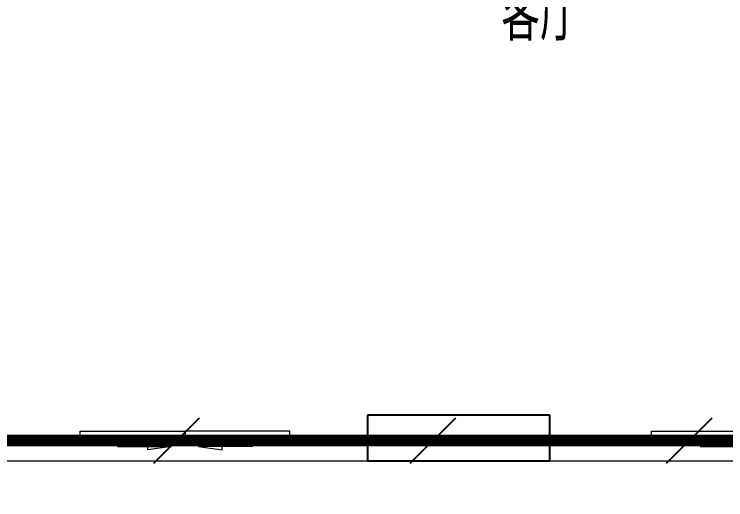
# Model space of a CAD drawing. Extents: x 3753737 to 4713801, y -857380 to 24339.
# Drawn here: x 4594949 to 4598071, y -773956 to -771827 of the extents above; entities that cross this region are included whole.
import ezdxf

# ---------------------------------------------------------------- set-up
doc = ezdxf.new("R2010")
doc.units = 0
doc.header["$LTSCALE"] = 1000
doc.header["$MEASUREMENT"] = 0
doc.linetypes.add('CENTER2', pattern=[1.125, 0.75, -0.125, 0.125, -0.125])
doc.layers.get('0').update_dxf_attribs({"linetype": 'CONTINUOUS'})
for name, color, linetype in [('!!电气', 1, 'CONTINUOUS'), ('SHTLN', 4, 'CONTINUOUS'), ('WALL', 252, 'CONTINUOUS'), ('WIRE-接地', 2, 'CONTINUOUS')]:
    doc.layers.add(name, color=color, linetype=linetype)
doc.layers.add('PUB_TEXT', color=7, linetype='CONTINUOUS', lineweight=20)
doc.layers.add('WINDOW', color=146, linetype='CONTINUOUS', lineweight=20)
doc.styles.get("Standard").update_dxf_attribs({"font": 'gbenor.shx', "bigfont": 'gbcbig.shx'})

# ---------------------------------------------------------------- blocks, each defined once
blk = doc.blocks.new('$DorLib2D$00000138')
at = {"color": 0, "linetype": 'Continuous'}
for p, q in [((-0.2875, 0), (-0.2875, 0.1538)), ((-0.2875, 0.1538), (0, 0.1538)), ((0, 0.1538), (0, 0)), ((0.2875, 0.1538), (0, 0.1538)), ((0.2875, 0), (0.2875, 0.1538)), ((-0.5, -0.1399), (-0.5, 0)), ((-0.5, 0), (-0.2188, 0)), ((0, 0), (-0.2875, 0)), ((-0.2188, 0), (-0.2188, -0.1399)), ((0, 0), (0.2875, 0)), ((0.2188, 0), (0.2188, -0.1399)), ((0.5, 0), (0.2188, 0)), ((0.5, 0), (0.5, -0.1946)), ((0.5, -0.1399), (0.5, 0)), ((-0.2188, -0.1399), (-0.5, -0.1399)), ((0.2188, -0.1399), (0.5, -0.1399)), ((-0.1857, -0.186), (-0.037, -0.186)), ((-0.037, -0.186), (-0.1019, -0.2583)), ((-0.1019, -0.2583), (-0.1019, -0.186)), ((0.1857, -0.186), (0.037, -0.186)), ((0.037, -0.186), (0.1019, -0.2583)), ((0.1019, -0.2583), (0.1019, -0.186))]:
    blk.add_line(p, q, dxfattribs=at)
blk = doc.blocks.new('A$C66B635E3')
at = {"layer": 'WALL', "color": 252}
for p, q in [((43950, 1900), (43150.1, 1900)), ((43150.1, 1900), (43150.1, 1700)), ((43950, 1700), (43950, 1900)), ((43150.1, 1700), (43950, 1700))]:
    blk.add_line(p, q, dxfattribs=at)
at = {"layer": 'WINDOW', "color": 252}
for p, q in [((41550.1, 1700), (43150.1, 1700)), ((43950, 1700), (46050, 1700))]:
    blk.add_line(p, q, dxfattribs=at)
at = {"layer": 'WINDOW', "color": 252, "yscale": 200, "rotation": 1.05571687412406e-09}
for p, xscale, zscale in [((42350.1, 1800), 1600, 1600), ((45000, 1800), 2100, 2100)]:
    blk.add_blockref('$DorLib2D$00000138', p, dxfattribs=dict(at, xscale=xscale, zscale=zscale))
at = {"layer": 'PUB_TEXT', "color": 252}
blk.add_text('客厅', height=236.31, dxfattribs=at).set_placement((43737.1, 3542.5))
blk = doc.blocks.new('$TelecSys$00000008')
blk.add_line((0.4, 0.4), (-0.4, -0.4))

msp = doc.modelspace()

# ---------------------------------------------------------------- linework, layer by layer
at = {"layer": 'WIRE-接地', "color": 2, "linetype": 'CENTER2', "const_width": 50}
msp.add_lwpolyline([(4595156.4, -764584.6), (4595156.4, -765382.8), (4595156.4, -766385.2), (4603353.5, -766385.2), (4603353.5, -774287.8), (4600649.4, -774287.8), (4600649.4, -773696.6), (4594048.2, -773696.6), (4594048.2, -774894.3), (4593305.1, -774894.3), (4593305.1, -775490.9), (4588400.9, -775490.9)], dxfattribs=at)

# ---------------------------------------------------------------- block references
at = {"layer": '!!电气'}
msp.add_blockref('A$C66B635E3', (4553348.6, -775485.7), dxfattribs=at)
at = {"layer": 'SHTLN', "color": 2, "xscale": 250, "yscale": 250, "zscale": 250, "rotation": 180}
for p in [(4595661.3, -773696.6), (4596786.3, -773696.6), (4597911.3, -773696.6)]:
    msp.add_blockref('$TelecSys$00000008', p, dxfattribs=at)

doc.saveas('drawing.dxf')
